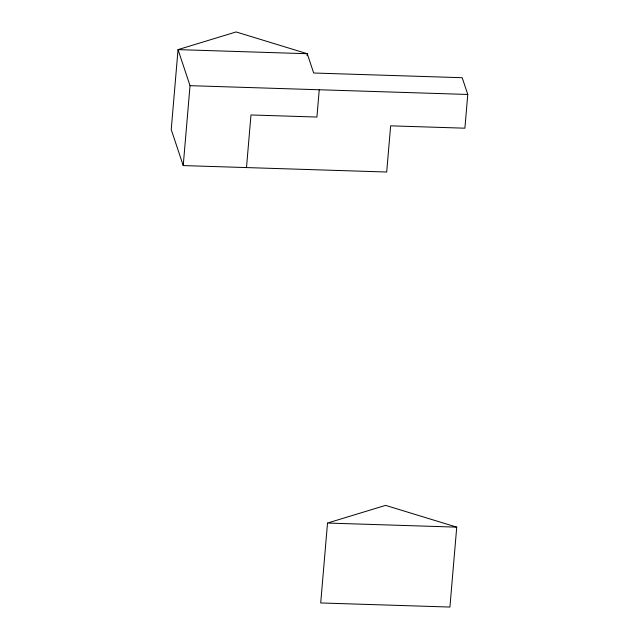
<?xml version="1.0" encoding="UTF-8"?>
<svg xmlns="http://www.w3.org/2000/svg" width="639" height="639" viewBox="0 0 639 639"><rect width="100%" height="100%" fill="white"/><g stroke="black" fill="none" stroke-linecap="round" stroke-linejoin="round"><path stroke-width="0.96" d="M183.217 165.573L190.031 85.674L178.041 49.626L236.087 31.95L307.255 53.716L313.677 73.014L462.197 77.71L467.772 94.46L464.896 128.191L390.637 125.835L386.699 172.019L183.217 165.573L171.228 129.533L178.041 49.626L307.255 53.716L307.087 55.689M246.494 167.578L250.975 114.964L316.92 117.049L319.244 89.764M327.519 523.053L320.706 602.96L449.92 607.05L456.733 527.143L385.565 505.377L327.519 523.053L456.733 527.143M190.031 85.674L467.772 94.46"/></g></svg>
